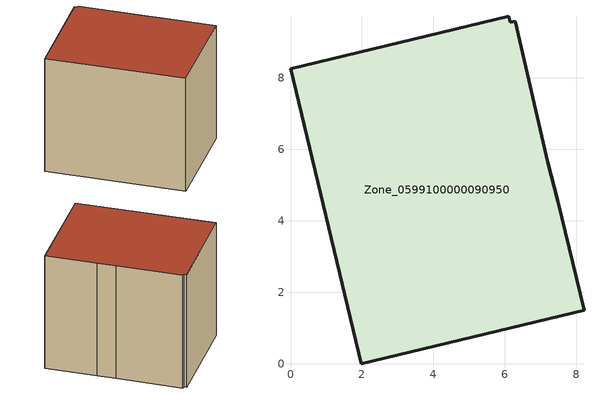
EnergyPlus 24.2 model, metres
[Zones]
Zone_0599100000090950
 floor ground (C_G): 6.29,9.59 7.2,5.65 7.49,4.57 8.22,1.5 1.98,0 0,8.26 6.11,9.73 6.15,9.56 z0
 wall outside (C_F): 1.98,0 8.22,1.5 7.49,4.57 7.2,5.65 6.29,9.59 6.15,9.56 6.11,9.73 0,8.26 1.98,0 z0:7.51
 roof outside (C_R): 7.2,5.65 6.29,9.59 6.15,9.56 6.11,9.73 0,8.26 1.98,0 8.22,1.5 7.49,4.57 z7.51
[BUILDING]
Pand.0599100000090950: North Axis=0; Terrain=City; Loads Convergence Tolerance Value=0.04; Temperature Convergence Tolerance Value=0.4; Solar Distribution=FullExterior; Maximum Number of Warmup Days=25; Minimum Number of Warmup Days=1
[Site:Location]
Rotterdam.The.Hague.AP_ZH_NLD Design_Conditions: Latitude=51.96; Longitude=4.45; Time Zone=1; Elevation=-4.5
[SITE:GROUNDTEMPERATURE:BUILDINGSURFACE]
18, 18, 18, 18, 18, 18, 18, 18, 18, 18, 18, 18
[MATERIAL] Thermal Absorptance=0.9; Solar Absorptance=0.7; Visible Absorptance=0.7
Name | Roughness | Thickness | Conductivity | Density | Specific Heat
G.TC.1965-1974 | MediumSmooth | 0.15 | 0.882353 | 540 | 1210
F.TC.1965-1974 | Rough | 0.3 | 0.697674 | 1920 | 840
R.TC.1965-1974 | MediumRough | 0.2 | 0.232558 | 1500 | 1000
[CONSTRUCTION]
C_G: G.TC.1965-1974
C_F: F.TC.1965-1974
C_R: R.TC.1965-1974
[ZONE]
Zone_0599100000090950: Type=1; Multiplier=1; Ceiling Height=Autocalculate; Volume=Autocalculate; Floor Area=autocalculate; Part of Total Floor Area=Yes
[ZONEINFILTRATION:DESIGNFLOWRATE]
Infil_Zone_0599100000090950: Zone or ZoneList or Space or SpaceList=Zone_0599100000090950; Schedule=AlwaysOn; Design Flow Rate Calculation Method=Flow/Area; Flow Rate per Floor Area=0.003; Constant Term Coefficient=1; Temperature Term Coefficient=0; Velocity Term Coefficient=0; Velocity Squared Term Coefficient=0
[HVACTEMPLATE:ZONE:IDEALLOADSAIRSYSTEM]
Zone_0599100000090950: Maximum Heating Supply Air Temperature=50; Minimum Cooling Supply Air Temperature=13; Maximum Heating Supply Air Humidity Ratio=0.0156; Minimum Cooling Supply Air Humidity Ratio=0.0077; Heating Limit=NoLimit; Cooling Limit=NoLimit; Dehumidification Control Type=ConstantSensibleHeatRatio; Cooling Sensible Heat Ratio=0.7; Dehumidification Setpoint=60; Humidification Control Type=None; Humidification Setpoint=30; Outdoor Air Method=None; Outdoor Air Flow Rate per Person=0.00944; Outdoor Air Flow Rate per Zone Floor Area=0; Outdoor Air Flow Rate per Zone=0; Demand Controlled Ventilation Type=None; Outdoor Air Economizer Type=NoEconomizer; Heat Recovery Type=None; Sensible Heat Recovery Effectiveness=0.7; Latent Heat Recovery Effectiveness=0.65
[ZONECONTROL:THERMOSTAT]
ThermostatControl_Zone_0599100000090950: Zone or ZoneList=Zone_0599100000090950; Control Type Schedule=DualSetpointControlType; Control 1=Thermostat_Zone_0599100000090950; Temperature Difference Between Cutout And Setpoint=0
[THERMOSTATSETPOINT:DUALSETPOINT]
Thermostat_Zone_0599100000090950: Heating Setpoint Temperature Schedule=HeatingSetpoint_Zone_0599100000090950; Cooling Setpoint Temperature Schedule=CoolingSetpoint_Zone_0599100000090950
[SCHEDULE:COMPACT]
HeatingSetpoint_Zone_0599100000090950: Through: 12/31, For: AllDays, Until: 24:00, 21
CoolingSetpoint_Zone_0599100000090950: Through: 12/31, For: AllDays, Until: 24:00, 24
DualSetpointControlType: Through: 12/31, For: AllDays, Until: 24:00, 4
AlwaysOn: Through: 12/31, For: AllDays, Until: 24:00, 1
